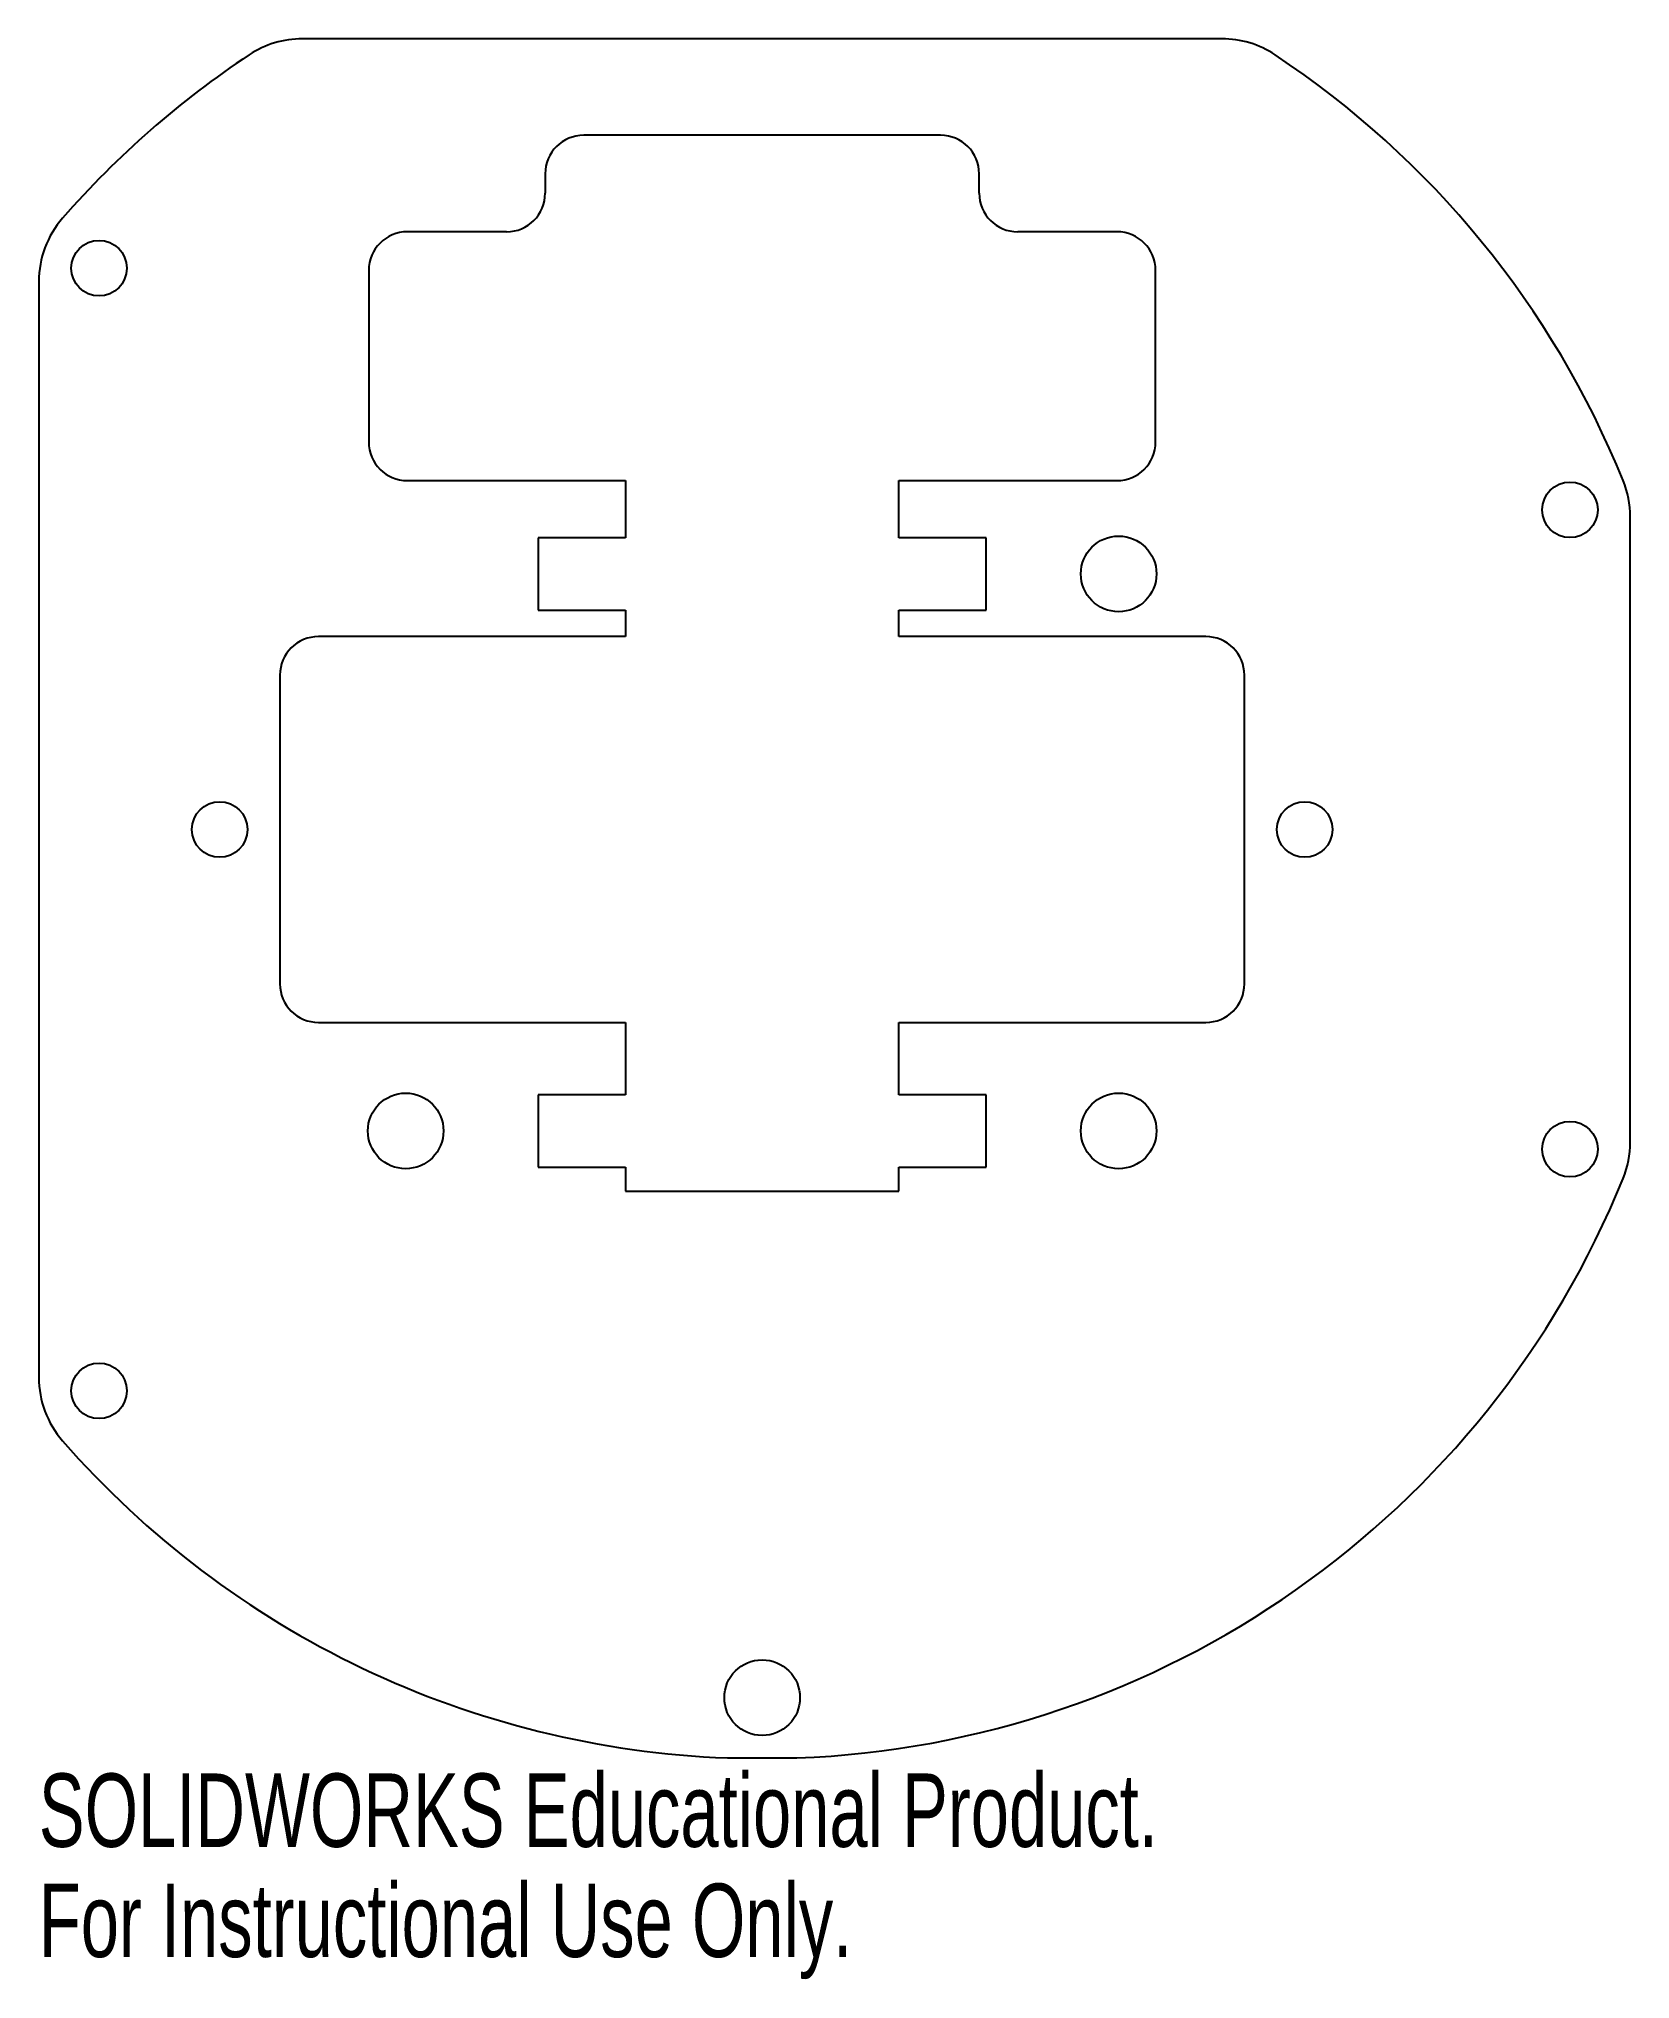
# Model space of a CAD drawing. Header units: inches. Extents: x -1.88 to 2.25, y -2.98 to 2.05.
import ezdxf

# ---------------------------------------------------------------- set-up
doc = ezdxf.new("R2010")
doc.units = ezdxf.units.IN
doc.header["$MEASUREMENT"] = 0
doc.styles.add('SLDTEXTSTYLE0', font='TXT', dxfattribs={"width": 0.7})

msp = doc.modelspace()

# ---------------------------------------------------------------- linework, layer by layer
at = {"color": 7, "linetype": 'Continuous', "lineweight": 25}
for p, q in [((1.1916, 2.0491), (-1.1916, 2.0491)), ((0.4625, 1.7991), (-0.4625, 1.7991)), ((-0.5625, 1.6991), (-0.5625, 1.6491)), ((0.5625, 1.6491), (0.5625, 1.6991)), ((-0.6625, 1.5491), (-0.9198, 1.5491)), ((0.9198, 1.5491), (0.6625, 1.5491)), ((-1.875, 1.4199), (-1.875, -1.4199)), ((-1.0198, 1.4491), (-1.0198, 1.0041)), ((1.0198, 1.0041), (1.0198, 1.4491)), ((-0.9198, 0.9041), (-0.3543, 0.9041)), ((-0.3543, 0.9041), (-0.3543, 0.7561)), ((0.3543, 0.9041), (0.9198, 0.9041)), ((0.3543, 0.7561), (0.3543, 0.9041)), ((2.25, -0.8104), (2.25, 0.8104)), ((-0.5802, 0.7561), (-0.5802, 0.5686)), ((-0.3543, 0.7561), (-0.5802, 0.7561)), ((0.5802, 0.7561), (0.3543, 0.7561)), ((0.5802, 0.5686), (0.5802, 0.7561)), ((-0.5802, 0.5686), (-0.3543, 0.5686)), ((-0.3543, 0.5686), (-0.3543, 0.5)), ((0.3543, 0.5686), (0.5802, 0.5686)), ((0.3543, 0.5), (0.3543, 0.5686)), ((-0.3543, 0.5), (-1.15, 0.5)), ((1.15, 0.5), (0.3543, 0.5)), ((-1.25, 0.4), (-1.25, -0.4)), ((1.25, -0.4), (1.25, 0.4)), ((-1.15, -0.5), (-0.3543, -0.5)), ((-0.3543, -0.5), (-0.3543, -0.6875)), ((0.3543, -0.5), (1.15, -0.5)), ((0.3543, -0.6875), (0.3543, -0.5)), ((-0.5802, -0.6875), (-0.5802, -0.875)), ((-0.3543, -0.6875), (-0.5802, -0.6875)), ((0.5802, -0.6875), (0.3543, -0.6875)), ((0.5802, -0.875), (0.5802, -0.6875)), ((-0.5802, -0.875), (-0.3543, -0.875)), ((-0.3543, -0.875), (-0.3543, -0.9375)), ((0.3543, -0.875), (0.5802, -0.875)), ((0.3543, -0.9375), (0.3543, -0.875)), ((-0.3543, -0.9375), (0.3543, -0.9375)), ((-0.0902, -2.4062), (0.0902, -2.4062))]:
    msp.add_line(p, q, dxfattribs=at)
for centre, radius in [((-1.7188, 1.4547), 0.072), ((2.0938, 0.8284), 0.072), ((0.924, 0.6624), 0.098), ((-1.4062, 0), 0.072), ((1.4062, 0), 0.072), ((-0.924, -0.7812), 0.098), ((0.924, -0.7812), 0.098), ((2.0938, -0.8284), 0.072), ((-1.7188, -1.4547), 0.072), ((0, -2.25), 0.098)]:
    msp.add_circle(centre, radius, dxfattribs=at)
for centre, radius, start, end in [((-1.1916, 1.7991), 0.25, 90, 123.5165), ((1.1916, 1.7991), 0.25, 56.4835, 90), ((0, 0), 2.4079, 123.5165, 138.8538), ((0, 0), 2.4079, 22.0572, 56.4835), ((-0.4625, 1.6991), 0.1, 90, 180), ((0.4625, 1.6991), 0.1, 0, 90), ((-0.6625, 1.6491), 0.1, 270, 0), ((0.6625, 1.6491), 0.1, 180, 270), ((-1.625, 1.4199), 0.25, 138.8538, 180), ((-0.9198, 1.4491), 0.1, 90, 180), ((0.9198, 1.4491), 0.1, 0, 90), ((-0.9198, 1.0041), 0.1, 180, 270), ((0.9198, 1.0041), 0.1, 270, 0), ((2, 0.8104), 0.25, 0, 22.0572), ((-1.15, 0.4), 0.1, 90, 180), ((1.15, 0.4), 0.1, 0, 90), ((-1.15, -0.4), 0.1, 180, 270), ((1.15, -0.4), 0.1, 270, 0), ((2, -0.8104), 0.25, 337.9428, 0), ((0, 0), 2.4079, 272.147, 337.9428), ((-1.625, -1.4199), 0.25, 180, 221.1462), ((0, 0), 2.4079, 221.1462, 267.853)]:
    msp.add_arc(centre, radius, start, end, dxfattribs=at)

# ---------------------------------------------------------------- texts
at = {"color": 7, "linetype": 'Continuous', "char_height": 0.1903, "attachment_point": 1, "style": 'SLDTEXTSTYLE0'}
for s, insert in [('SOLIDWORKS Educational Product.', (-1.875, -2.4464)), ('For Instructional Use Only.', (-1.875, -2.7318))]:
    msp.add_mtext(s, dxfattribs=dict(at, insert=insert))

doc.saveas('drawing.dxf')
